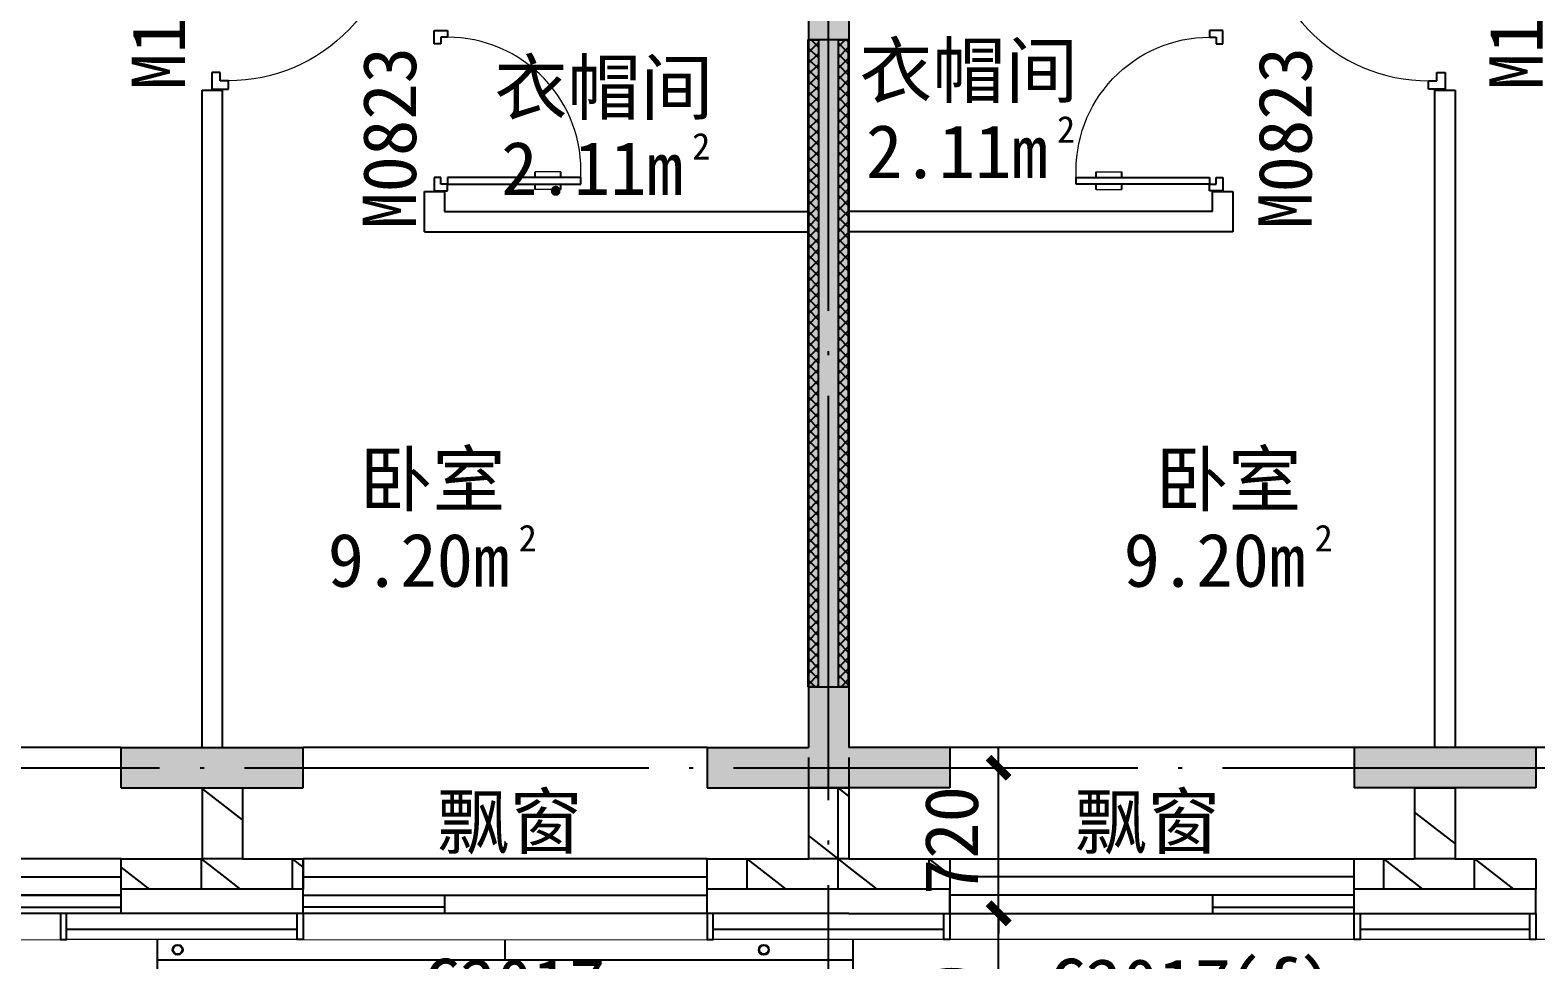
# Model space of a CAD drawing. Extents: x -46233 to 84150, y 109350 to 390860.
# Drawn here: x 35202 to 42653, y 146150 to 150748 of the extents above; entities that cross this region are included whole.
import ezdxf

# ---------------------------------------------------------------- set-up
doc = ezdxf.new("R2010")
doc.units = 0
doc.header["$LTSCALE"] = 1000
doc.header["$MEASUREMENT"] = 0
doc.linetypes.add('3#-轴线$1$DOTE', pattern=[2.42, 2, -0.2, 0.02, -0.2])
doc.linetypes.add('DASH', pattern=[0.35, 0.25, -0.1])
doc.layers.get('Defpoints').update_dxf_attribs({"color": 4, "linetype": 'DASH'})
for name, color, linetype in [('120-MC编号-偶反$0$$1$A-ANNO-TEXT', 255, 'Continuous'), ('120-MC编号-偶反$0$$3$A-ANNO-TEXT', 255, 'Continuous'), ('120-O-MC$0$A-ANNO-HATC-SOLD', 252, 'Continuous'), ('120-O-MC$0$A-COLU-CONC-HATC', 204, 'Continuous'), ('120-O-MC$0$A-DOOR', 51, 'Continuous'), ('120-O-MC$0$A-FLOR-HRAL', 71, 'Continuous'), ('120-O-MC$0$A-WALL-BLOK', 131, 'Continuous'), ('120-O-MC$0$A-WALL-INSL', 241, 'Continuous'), ('120-墙体$0$120-墙体$0$A-COLU-CONC-HATC', 204, 'Continuous'), ('120-墙体$0$120-墙体$0$A-DOOR', 51, 'Continuous'), ('120-墙体$0$120-墙体$0$A-WALL-BLOK', 131, 'Continuous'), ('120-墙体$0$120-墙体$0$A-WALL-CONC', 9, 'Continuous'), ('120-文字-标反$0$A-ANNO-TEXT', 7, 'Continuous'), ('125-MC-交接$0$A-COLU-CONC-HATC', 204, 'Continuous'), ('125-MC-交接$0$A-WALL-BLOK', 131, 'Continuous'), ('125-MC-交接$0$A-WALL-INSL', 241, 'Continuous'), ('125-MC编号-偶反$0$A-ANNO-TEXT', 255, 'Continuous'), ('125-O-MC$0$A-ANNO-HATC-SOLD', 252, 'Continuous'), ('125-O-MC$0$A-COLU-CONC-HATC', 204, 'Continuous'), ('125-O-MC$0$A-DOOR', 51, 'Continuous'), ('125-O-MC$0$A-FLOR-HRAL', 71, 'Continuous'), ('125-O-MC$0$A-WALL-BLOK', 131, 'Continuous'), ('125-O-MC$0$A-WALL-INSL', 241, 'Continuous'), ('125-墙体$0$125-墙体$0$A-COLU-CONC-HATC', 204, 'Continuous'), ('125-墙体$0$125-墙体$0$A-DOOR', 51, 'Continuous'), ('125-墙体$0$125-墙体$0$A-WALL-BLOK', 131, 'Continuous'), ('125-墙体$0$125-墙体$0$A-WALL-CONC', 9, 'Continuous'), ('125-文字-标反$0$A-ANNO-TEXT', 7, 'Continuous'), ('125-核心筒-标准层$0$A-COLU-CONC-HATC', 204, 'Continuous'), ('125-核心筒-标准层$0$A-WALL-CONC', 9, 'Continuous'), ('3#-轴线$1$A-ANNO-DOTE', 10, '3#-轴线$1$DOTE'), ('3#楼二层线脚$0$1#2#住宅楼 平面图$0$A-00-HX-113-wall-01Y$0$HRAL', 31, 'Continuous'), ('3#楼二层线脚$0$110-XJ-1F-1#$0$1#2#住宅楼 平面图$0$A-00-HX-113-wall-01Y$0$HRAL', 31, 'Continuous'), ('3#楼二层线脚$0$A-00-HX-113-wall-01Y$0$HRAL', 31, 'Continuous'), ('3#楼二层线脚$0$A-DRAN', 243, 'Continuous'), ('3#楼二层线脚$0$A-DRAN-SYMB', 243, 'Continuous'), ('3#楼二层线脚$0$bolibeiban剖', 4, 'Continuous'), ('A-ANNO-DIMS', 3, 'Continuous'), ('A-ANNO-TEXT', 255, 'Continuous'), ('S-ANNO-TEXT', 7, 'Continuous'), ('S-PC-FQ-WYQ', 4, 'Continuous')]:
    doc.layers.add(name, color=color, linetype=linetype)
doc.layers.add('3#楼二层线脚$0$A-00-15-4#-PM-TF$0$00-装饰-看', color=46, linetype='Continuous', lineweight=5)
doc.styles.add('120-MC编号-偶反$0$Standard', font='')
doc.styles.add('120-文字-标反$0$Standard', font='')
doc.styles.add('125-MC编号-偶反$0$Standard', font='')
doc.styles.add('125-文字-标反$0$Standard', font='')
doc.styles.add('_TCH_DIM_T3', font='')
doc.styles.get("Standard").update_dxf_attribs({"font": ''})
doc.styles.get('120-MC编号-偶反$0$Standard').set_extended_font_data('SimSun')
doc.styles.get('120-文字-标反$0$Standard').set_extended_font_data('SimSun')
doc.styles.get('125-MC编号-偶反$0$Standard').set_extended_font_data('SimSun')
doc.styles.get('125-文字-标反$0$Standard').set_extended_font_data('SimSun')
doc.styles.get('_TCH_DIM_T3').set_extended_font_data('SimSun')
doc.styles.get('Standard').set_extended_font_data('SimSun')
doc.dimstyles.new('_TCH_ARCH&&100', dxfattribs={"dimtxt": 264.345992, "dimasz": 100, "dimexe": 250, "dimexo": 300, "dimgap": 100, "dimtad": 1, "dimdec": 0, "dimzin": 0, "dimdsep": 46, "dimtxsty": '_TCH_DIM_T3', "dimblk": 'ARCHTICK', "dimcen": 0.09, "dimclrt": 7, "dimazin": 2, "dimtfac": 1, "dimtdec": 0, "dimtix": 1, "dimtmove": 2, "dimatfit": 3, "dimfxl": 100, "dimtolj": 1, "dimtzin": 0, "dimarcsym": 0})
pattern_1 = [(0, (0, 0), (0, 350), []), (37.875, (400, 0), (-169.6153, 218.0767), []), (90, (400, 0), (-450, 3e-14), [])]

# ---------------------------------------------------------------- blocks, each defined once
blk = doc.blocks.new('120-O-MC$0$BGBFG')
at = {"layer": '120-O-MC$0$A-FLOR-HRAL'}
blk.add_lwpolyline([(0, 0), (700, 0), (700, -60), (0, -60)], close=True, dxfattribs=at)
blk.add_lwpolyline([(700, 0), (700, -90)], dxfattribs=at)
blk = doc.blocks.new('120-O-MC$0$$TCHSYS$WIN2D')
for p, q in [((-0.5, 0.5), (0.5, 0.5)), ((-0.5, 0.5), (-0.5, -0.5)), ((0.5, 0.5), (0.5, -0.5)), ((0.5, 0.1667), (-0.5, 0.1667)), ((0.5, -0.1667), (-0.5, -0.1667)), ((-0.5, -0.5), (0.5, -0.5))]:
    blk.add_line(p, q)
blk = doc.blocks.new('120-O-MC')
at = {"layer": '120-O-MC$0$A-COLU-CONC-HATC'}
h = blk.add_hatch(dxfattribs=at)
h.set_pattern_fill('空心砖', color=256, scale=100, style=0)
h.set_pattern_definition(pattern_1)
h.paths.add_polyline_path([(-6750, -11200.000521), (-6750, -11550.000521), (-6650, -11600.000521), (-6550, -11550.000521), (-6550, -11200.000521)])
h = blk.add_hatch(dxfattribs=at)
h.set_pattern_fill('空心砖', color=256, scale=100, style=0)
h.set_pattern_definition(pattern_1)
h.paths.add_polyline_path([(-9550, -11700.000521), (-9050, -11700.000521), (-9050, -11550.000521), (-9550, -11550.000521)])
h = blk.add_hatch(dxfattribs=at)
h.set_pattern_fill('空心砖', color=256, scale=100, style=0)
h.set_pattern_definition(pattern_1)
h.paths.add_polyline_path([(-6750, -11550.000521), (-7050, -11550.000521), (-7050, -11700.000521), (-6650, -11700.000521), (-6650, -11600.000521)])
h = blk.add_hatch(dxfattribs=at)
h.set_pattern_fill('空心砖', color=256, scale=100, style=0)
h.set_pattern_definition(pattern_1)
h.paths.add_polyline_path([(-6650, -11700.000521), (-6150, -11700.000521), (-6150, -11550.000521), (-6550, -11550.000521), (-6650, -11600.000521)])
at = {"layer": '120-O-MC$0$A-ANNO-HATC-SOLD'}
for points in [[(-9050, -11000), (-7050, -11000)], [(-6150, -11000), (-3150, -11000)]]:
    blk.add_lwpolyline(points, dxfattribs=at)
at = {"layer": '120-O-MC$0$A-WALL-BLOK'}
for p, q in [((-6750, -11200.000521), (-6750, -11550.000521)), ((-6550, -11200.000521), (-6750, -11200.000521)), ((-6550, -11200.000521), (-6550, -11550.000521)), ((-9050, -11550.000521), (-9550, -11550.000521)), ((-9050, -11700.000521), (-9050, -11550.000521)), ((-6750, -11550.000521), (-7050, -11550.000521)), ((-7050, -11550.000521), (-7050, -11700.000521)), ((-6150, -11550.000521), (-6550, -11550.000521)), ((-6150, -11700.000521), (-6150, -11550.000521)), ((-9550, -11700.000521), (-9050, -11700.000521)), ((-7050, -11700.000521), (-6650, -11700.000521)), ((-6650, -11700.000521), (-6150, -11700.000521))]:
    blk.add_line(p, q, dxfattribs=at)
at = {"layer": '120-O-MC$0$A-WALL-INSL'}
for p, q in [((-9050, -11820.000521), (-9050, -11700.000521)), ((-7050, -11820.000521), (-7050, -11700.000521)), ((-6150, -11820.000521), (-6150, -11700.000521)), ((-9550, -11820.000521), (-9050, -11820.000521)), ((-7050, -11820.000521), (-6650, -11820.000521)), ((-6650, -11820.000521), (-6150, -11820.000521))]:
    blk.add_line(p, q, dxfattribs=at)
at = {"xscale": -1}
blk.add_blockref('120-O-MC$0$BGBFG', (-7050, -11730.000521), dxfattribs=at)
blk.add_blockref('120-O-MC$0$BGBFG', (-6150, -11730.000521))
at = {"layer": '120-O-MC$0$A-DOOR', "yscale": -270, "zscale": 270}
for p, xscale in [((-8050, -11685.000521), 2000), ((-4650, -11685.000521), 3000)]:
    blk.add_blockref('120-O-MC$0$$TCHSYS$WIN2D', p, dxfattribs=dict(at, xscale=xscale))
blk = doc.blocks.new('125-MC-交接')
at = {"layer": '125-MC-交接$0$A-COLU-CONC-HATC'}
h = blk.add_hatch(dxfattribs=at)
h.set_pattern_fill('空心砖', color=256, scale=100, style=0)
h.set_pattern_definition(pattern_1)
h.paths.add_polyline_path([(-100, -100), (-100, -450), (0, -500), (100, -450), (100, -100)])
h = blk.add_hatch(dxfattribs=at)
h.set_pattern_fill('空心砖', color=256, scale=100, style=0)
h.set_pattern_definition(pattern_1)
h.paths.add_polyline_path([(-100, -450), (-100, -600), (0, -600), (0, -500)])
h = blk.add_hatch(dxfattribs=at)
h.set_pattern_fill('空心砖', color=256, scale=100, style=0)
h.set_pattern_definition(pattern_1)
h.paths.add_polyline_path([(0, -500), (0, -600), (100, -600), (100, -450)])
at = {"layer": '125-MC-交接$0$A-WALL-BLOK'}
for p, q in [((-100, -100), (-100, -450)), ((100, -100), (-100, -100)), ((100, -100), (100, -450)), ((-100, -450), (-100, -450)), ((100, -450), (100, -450)), ((-100, -600), (0, -600)), ((0, -600), (100, -600))]:
    blk.add_line(p, q, dxfattribs=at)
at = {"layer": '125-MC-交接$0$A-WALL-INSL'}
for p, q in [((-100, -720), (0, -720)), ((0, -720), (100, -720))]:
    blk.add_line(p, q, dxfattribs=at)
blk = doc.blocks.new('120-墙体$0$120-墙体$0$$DorLib2D$00000009')
for p, q in [((0.4129, 0.9053), (0.4129, 0.0807)), ((0.4541, 0.9053), (0.4129, 0.9053)), ((0.4541, 0.0807), (0.4541, 0.9053)), ((0.4129, 0.7822), (0.378, 0.7822)), ((0.489, 0.7822), (0.4541, 0.7822)), ((0.4129, 0.6235), (0.378, 0.6235)), ((0.489, 0.6235), (0.4541, 0.6235)), ((-0.4941, 0.0807), (-0.4529, 0.0807)), ((-0.4941, -0.0018), (-0.4941, 0.0807)), ((-0.4529, 0.0807), (-0.4529, 0.0395)), ((0.4129, 0.0807), (0.4541, 0.0807)), ((0.4953, 0.0807), (0.4541, 0.0807)), ((0.4541, 0.0807), (0.4541, 0.0395)), ((0.4953, -0.0018), (0.4953, 0.0807)), ((-0.4529, 0.0395), (-0.4117, 0.0395)), ((-0.4117, 0.0395), (-0.4117, -0.0018)), ((0.4541, 0.0395), (0.4129, 0.0395)), ((0.4129, 0.0395), (0.4129, -0.0018)), ((-0.4941, -0.0018), (-0.4941, -0.0018)), ((-0.4117, -0.0018), (-0.4941, -0.0018)), ((0.4129, -0.0018), (0.4953, -0.0018)), ((0.4953, -0.0018), (0.4953, -0.0018))]:
    blk.add_line(p, q)
at = {"lineweight": 13}
for p, q in [((0.378, 0.7822), (0.378, 0.6235)), ((0.489, 0.7822), (0.489, 0.6235))]:
    blk.add_line(p, q, dxfattribs=at)
blk.add_arc((0.3716, 0.0817), 0.8246, 87.13397, 180.07167, dxfattribs=at)
blk = doc.blocks.new('120-墙体')
at = {"layer": '120-墙体$0$120-墙体$0$A-COLU-CONC-HATC'}
for points in [[(-9050, -11200), (-9050, -11000), (-9550, -11000), (-9550, -11200)], [(-6600, -11200), (-6600, -11000), (-7050, -11000), (-7050, -11200)], [(-6150, -11000), (-6600, -11000), (-6600, -11200), (-6150, -11200)]]:
    blk.add_hatch(color=256, dxfattribs=at).paths.add_polyline_path(points)
at = {"layer": '120-墙体$0$120-墙体$0$A-WALL-BLOK'}
for p, q in [((-6550, -7750), (-6650, -7750)), ((-6650, -7750), (-6650, -11000)), ((-6550, -11000), (-6550, -7750)), ((-7650, -8250), (-7750, -8250)), ((-7750, -8250), (-7750, -8350)), ((-7650, -8450), (-7650, -8250)), ((-7750, -8350), (-9550, -8350)), ((-9550, -8450), (-9550, -8350)), ((-7650, -8450), (-9550, -8450))]:
    blk.add_line(p, q, dxfattribs=at)
at = {"layer": '120-墙体$0$120-墙体$0$A-WALL-CONC'}
for p, q in [((-9050, -11000), (-9550, -11000)), ((-6600, -11000), (-7050, -11000)), ((-7050, -11200), (-7050, -11000)), ((-6150, -11000), (-6600, -11000)), ((-6150, -11200), (-6150, -11000)), ((-9050, -11200), (-9550, -11200)), ((-6600, -11200), (-7050, -11200)), ((-6150, -11200), (-6600, -11200))]:
    blk.add_line(p, q, dxfattribs=at)
blk.add_lwpolyline([(-9050, -11000), (-9050, -11200)], dxfattribs=at)
at = {"layer": 'Defpoints'}
blk.add_lwpolyline([(-7800, 100), (-7800, -3300), (-7050, -3300), (-7050, -4700), (-8350, -4700), (-8350, -7200), (-9550, -7200), (-9550, -11200)], dxfattribs=at)
at = {"layer": '120-墙体$0$120-墙体$0$A-DOOR', "zscale": 100, "rotation": 270}
for p, xscale, yscale in [((-6600, -7250), -1000, -1000), ((-7700, -7850), 800, -800)]:
    blk.add_blockref('120-墙体$0$120-墙体$0$$DorLib2D$00000009', p, dxfattribs=dict(at, xscale=xscale, yscale=yscale))
blk = doc.blocks.new('125-核心筒-标准层')
at = {"layer": '125-核心筒-标准层$0$A-COLU-CONC-HATC'}
for points in [[(0, -33.3), (-100, -100), (-100, -3900), (0, -3966.7), (100, -3900), (100, -100)], [(-100, -3900), (-100, -4100), (0, -4100), (0, -3966.7)], [(0, -3966.7), (0, -4100), (100, -4100), (100, -3900)]]:
    blk.add_hatch(color=256, dxfattribs=at).paths.add_polyline_path(points)
at = {"layer": '125-核心筒-标准层$0$A-WALL-CONC'}
for p, q in [((-100, -100), (-100, -3900)), ((100, -100), (100, -3900)), ((-100, -3900), (-100, -3900)), ((100, -3900), (100, -3900)), ((-100, -4100), (0, -4100)), ((0, -4100), (100, -4100))]:
    blk.add_line(p, q, dxfattribs=at)
blk = doc.blocks.new('125-墙体$0$125-墙体$0$$DorLib2D$00000009')
for p, q in [((0.4129, 0.9053), (0.4129, 0.0807)), ((0.4541, 0.9053), (0.4129, 0.9053)), ((0.4541, 0.0807), (0.4541, 0.9053)), ((0.4129, 0.7822), (0.378, 0.7822)), ((0.489, 0.7822), (0.4541, 0.7822)), ((0.4129, 0.6235), (0.378, 0.6235)), ((0.489, 0.6235), (0.4541, 0.6235)), ((-0.4941, 0.0807), (-0.4529, 0.0807)), ((-0.4941, -0.0018), (-0.4941, 0.0807)), ((-0.4529, 0.0807), (-0.4529, 0.0395)), ((0.4129, 0.0807), (0.4541, 0.0807)), ((0.4953, 0.0807), (0.4541, 0.0807)), ((0.4541, 0.0807), (0.4541, 0.0395)), ((0.4953, -0.0018), (0.4953, 0.0807)), ((-0.4529, 0.0395), (-0.4117, 0.0395)), ((-0.4117, 0.0395), (-0.4117, -0.0018)), ((0.4541, 0.0395), (0.4129, 0.0395)), ((0.4129, 0.0395), (0.4129, -0.0018)), ((-0.4941, -0.0018), (-0.4941, -0.0018)), ((-0.4117, -0.0018), (-0.4941, -0.0018)), ((0.4129, -0.0018), (0.4953, -0.0018)), ((0.4953, -0.0018), (0.4953, -0.0018))]:
    blk.add_line(p, q)
at = {"lineweight": 13}
for p, q in [((0.378, 0.7822), (0.378, 0.6235)), ((0.489, 0.7822), (0.489, 0.6235))]:
    blk.add_line(p, q, dxfattribs=at)
blk.add_arc((0.3716, 0.0817), 0.8246, 87.13397, 180.07167, dxfattribs=at)
blk = doc.blocks.new('125-墙体')
at = {"layer": '125-墙体$0$125-墙体$0$A-COLU-CONC-HATC'}
for points in [[(6950, -11200), (7400, -11200), (7400, -11000), (6950, -11000)], [(7400, -11000), (7400, -11200), (7850, -11200), (7850, -11000)], [(9850, -11000), (9850, -11200), (10350, -11200), (10350, -11000)]]:
    blk.add_hatch(color=256, dxfattribs=at).paths.add_polyline_path(points)
at = {"layer": '125-墙体$0$125-墙体$0$A-WALL-BLOK'}
for p, q in [((7450, -7750), (7350, -7750)), ((7350, -7750), (7350, -11000)), ((7450, -11000), (7450, -7750)), ((8550, -8250), (8450, -8250)), ((8450, -8250), (8450, -8450)), ((8550, -8350), (8550, -8250)), ((8550, -8350), (10350, -8350)), ((10350, -8350), (10350, -8450)), ((8450, -8450), (10350, -8450))]:
    blk.add_line(p, q, dxfattribs=at)
at = {"layer": '125-墙体$0$125-墙体$0$A-WALL-CONC'}
for p, q in [((6950, -11000), (7400, -11000)), ((6950, -11000), (6950, -11200)), ((7400, -11000), (7850, -11000)), ((7850, -11000), (7850, -11200)), ((9850, -11000), (10350, -11000)), ((6950, -11200), (7400, -11200)), ((7400, -11200), (7850, -11200)), ((9850, -11200), (10350, -11200))]:
    blk.add_line(p, q, dxfattribs=at)
blk.add_lwpolyline([(9850, -11000), (9850, -11200)], dxfattribs=at)
at = {"layer": 'Defpoints'}
blk.add_lwpolyline([(8600, 100), (8600, -3300), (7850, -3300), (7850, -4700), (9150, -4700), (9150, -7200), (10350, -7200), (10350, -11200)], dxfattribs=at)
at = {"layer": '125-墙体$0$125-墙体$0$A-DOOR', "zscale": 100, "rotation": 270}
for p, xscale, yscale in [((7400, -7250), -1000, 1000), ((8500, -7850), 800, 800)]:
    blk.add_blockref('125-墙体$0$125-墙体$0$$DorLib2D$00000009', p, dxfattribs=dict(at, xscale=xscale, yscale=yscale))
blk = doc.blocks.new('125-文字-标反')
at = {"layer": '125-文字-标反$0$A-ANNO-TEXT', "style": '125-文字-标反$0$Standard'}
for s, p in [('衣帽间', (153.3, -684.1)), ('卧室', (1617.8, -2705.1))]:
    blk.add_text(s, height=264.35, dxfattribs=at).set_placement(p)
at = {"layer": 'Defpoints', "style": '125-文字-标反$0$Standard'}
for s, height, p in [('2', 132.2, (1130.6, -909.1)), ('2.11m', 264.35, (185.4, -1084.1)), ('2', 132.2, (2405.3, -2930.1)), ('9.20m', 264.35, (1460.1, -3105.1))]:
    blk.add_text(s, height=height, dxfattribs=at).set_placement(p)
blk = doc.blocks.new('120-文字-标反')
at = {"layer": '120-文字-标反$0$A-ANNO-TEXT', "style": '120-文字-标反$0$Standard'}
for s, p in [('衣帽间', (-1652, -767.5)), ('卧室', (-2320.7, -2705.1))]:
    blk.add_text(s, height=264.35, dxfattribs=at).set_placement(p)
at = {"layer": 'Defpoints', "style": '120-文字-标反$0$Standard'}
for s, height, p in [('2', 132.2, (-674.8, -992.5)), ('2.11m', 264.35, (-1619.9, -1167.5)), ('2', 132.2, (-1533.2, -2930.1)), ('9.20m', 264.35, (-2478.4, -3105.1))]:
    blk.add_text(s, height=height, dxfattribs=at).set_placement(p)
blk = doc.blocks.new('3#-标准层')
at = {"xscale": -1}
for name, p in [('125-核心筒-标准层', (31350, -7100)), ('120-墙体', (21700, 0)), ('125-墙体', (41800, 0))]:
    blk.add_blockref(name, p, dxfattribs=at)
for name in ['120-文字-标反', '125-文字-标反']:
    blk.add_blockref(name, (31350, -7100))
blk = doc.blocks.new('125-O-MC$0$BGBFG')
at = {"layer": '125-O-MC$0$A-FLOR-HRAL'}
blk.add_lwpolyline([(0, 0), (700, 0), (700, -60), (0, -60)], close=True, dxfattribs=at)
blk.add_lwpolyline([(700, 0), (700, -90)], dxfattribs=at)
blk = doc.blocks.new('125-O-MC$0$$WINLIB2D$00000001')
at = {"color": 0}
for points in [[(-0.5, 0.5), (-0.5, -0.5)], [(-0.5, 0.5), (0.5, 0.5)], [(0.5, -0.5), (0.5, 0.5)], [(0.5, 0.1667), (-0.5, 0.1667)], [(0.5, -0.1667), (-0.5, -0.1667)], [(-0.5, -0.5), (0.5, -0.5)]]:
    blk.add_lwpolyline(points, dxfattribs=at)
blk = doc.blocks.new('125-O-MC')
at = {"layer": '125-O-MC$0$A-COLU-CONC-HATC'}
h = blk.add_hatch(dxfattribs=at)
h.set_pattern_fill('空心砖', color=256, scale=100, style=0)
h.set_pattern_definition(pattern_1)
h.paths.add_polyline_path([(7350, -11200), (7350, -11550), (7450, -11600), (7550, -11550), (7550, -11200)])
h = blk.add_hatch(dxfattribs=at)
h.set_pattern_fill('空心砖', color=256, scale=100, style=0)
h.set_pattern_definition(pattern_1)
h.paths.add_polyline_path([(7350, -11550), (6950, -11550), (6950, -11700), (7450, -11700), (7450, -11600)])
h = blk.add_hatch(dxfattribs=at)
h.set_pattern_fill('空心砖', color=256, scale=100, style=0)
h.set_pattern_definition(pattern_1)
h.paths.add_polyline_path([(7450, -11700), (7850, -11700), (7850, -11550), (7550, -11550), (7450, -11600)])
h = blk.add_hatch(dxfattribs=at)
h.set_pattern_fill('空心砖', color=256, scale=100, style=0)
h.set_pattern_definition(pattern_1)
h.paths.add_polyline_path([(10350, -11550), (9849.8, -11550), (9849.8, -11700), (10350, -11700)])
at = {"layer": '125-O-MC$0$A-ANNO-HATC-SOLD'}
for points in [[(3950, -11000), (6950, -11000)], [(7850, -11000), (9850, -11000)]]:
    blk.add_lwpolyline(points, dxfattribs=at)
at = {"layer": '125-O-MC$0$A-WALL-BLOK'}
for p, q in [((7350, -11200), (7350, -11550)), ((7550, -11200), (7350, -11200)), ((7550, -11200), (7550, -11550)), ((7350, -11550), (6950, -11550)), ((6950, -11550), (6950, -11700)), ((7850, -11550), (7550, -11550)), ((7850, -11700), (7850, -11550)), ((10350, -11550), (9849.8, -11550)), ((9849.8, -11550), (9849.8, -11700)), ((6950, -11700), (7450, -11700)), ((7450, -11700), (7850, -11700)), ((9849.8, -11700), (10350, -11700))]:
    blk.add_line(p, q, dxfattribs=at)
at = {"layer": '125-O-MC$0$A-WALL-INSL'}
for p, q in [((6950, -11820), (6950, -11700)), ((7850, -11820), (7850, -11700)), ((9849.8, -11820), (9849.8, -11700)), ((7450, -11820), (6950, -11820)), ((7850, -11820), (7450, -11820)), ((10350, -11820), (9849.8, -11820))]:
    blk.add_line(p, q, dxfattribs=at)
blk.add_blockref('125-O-MC$0$BGBFG', (7850, -11730))
at = {"layer": '125-O-MC$0$A-DOOR', "xscale": 1999.827914118767, "yscale": -270, "zscale": 270, "rotation": 180}
blk.add_blockref('125-O-MC$0$$WINLIB2D$00000001', (8849.9, -11685), dxfattribs=at)
blk = doc.blocks.new('3#-轴线')
at = {"layer": '3#-轴线$1$A-ANNO-DOTE'}
for points in [[(31350, -16100), (31350, -7100)], [(-3000, -11100), (45757.3, -11100)]]:
    blk.add_lwpolyline(points, dxfattribs=at)
blk = doc.blocks.new('120-MC编号-偶反')
at = {"layer": '120-MC编号-偶反$0$$1$A-ANNO-TEXT', "color": 2, "style": '120-MC编号-偶反$0$Standard'}
blk.add_text('C2017', height=264.35, dxfattribs=at).set_placement((-2003.8, -5208.9, 0))
at = {"layer": '120-MC编号-偶反$0$$3$A-ANNO-TEXT', "color": 2, "style": '120-MC编号-偶反$0$Standard'}
for s, p in [('M1023', (-3183.6, -647.4)), ('M0823', (-2040.7, -1334.7))]:
    blk.add_text(s, height=264.35, rotation=90, dxfattribs=at).set_placement(p)
blk = doc.blocks.new('3#楼二层线脚$0$地漏')
at = {"layer": '3#楼二层线脚$0$A-DRAN-SYMB'}
h = blk.add_hatch(dxfattribs=at)
h.set_pattern_fill('ANSI31', color=256, scale=5, angle=180, style=0)
h.set_pattern_definition([(225, (-3432.766, 28157.377), (5.61266, -5.61266), [])])
edge = h.paths.add_edge_path()
edge.add_arc((0, 0), 50, 0, 360)
for radius in [50, 45]:
    blk.add_circle((0, 0), radius, dxfattribs=at)
blk = doc.blocks.new('3#楼二层线脚')
at = {"layer": '3#楼二层线脚$0$1#2#住宅楼 平面图$0$A-00-HX-113-wall-01Y$0$HRAL'}
blk.add_lwpolyline([(-120.5, -4850), (-120.5, -5940), (3320.4, -5940), (3320.4, -4850)], dxfattribs=at)
at = {"layer": '3#楼二层线脚$0$110-XJ-1F-1#$0$1#2#住宅楼 平面图$0$A-00-HX-113-wall-01Y$0$HRAL'}
blk.add_lwpolyline([(3320.4, -4950), (-120.4, -4950)], dxfattribs=at)
at = {"layer": '3#楼二层线脚$0$A-00-15-4#-PM-TF$0$00-装饰-看', "color": 251}
for points in [[(-6500, -4850), (-3500, -4849.9)], [(-3470.4, -4850), (-2630.1, -4850)], [(-2600.1, -4850), (-600.2, -4850)], [(-570.2, -4850), (570.2, -4850)], [(2600, -4850), (600.2, -4850.7)], [(2630, -4850), (3770.4, -4850)], [(6500, -4850), (3800.4, -4850.9)]]:
    blk.add_lwpolyline(points, dxfattribs=at)
at = {"layer": '3#楼二层线脚$0$A-00-HX-113-wall-01Y$0$HRAL'}
for points in [[(-3500.4, -4720), (-3500.4, -4850), (-3470.4, -4850), (-3470.4, -4720)], [(-2630.1, -4720), (-2630.1, -4850), (-2600.1, -4850), (-2600.1, -4720)], [(-600.2, -4720), (-600.2, -4850), (-570.2, -4850), (-570.2, -4720)], [(600.2, -4720), (600.2, -4850), (570.2, -4850), (570.2, -4720)], [(2600, -4720), (2600, -4850), (2630, -4850), (2630, -4720)], [(3800.3, -4720), (3800.4, -4850), (3770.4, -4850), (3770.3, -4720)]]:
    blk.add_lwpolyline(points, dxfattribs=at)
at = {"layer": '3#楼二层线脚$0$A-DRAN'}
blk.add_lwpolyline([(1600, -4950), (1600, -4849.3)], dxfattribs=at)
at = {"layer": '3#楼二层线脚$0$bolibeiban剖'}
for points in [[(-3470.4, -4800), (-2630.1, -4800)], [(-570.2, -4800), (570.2, -4800)], [(2630, -4800), (3770.4, -4800)]]:
    blk.add_lwpolyline(points, dxfattribs=at)
at = {"xscale": -0.5, "yscale": 0.5, "zscale": 0.5}
for p in [(320, -4900.1), (3220.4, -4900)]:
    blk.add_blockref('3#楼二层线脚$0$地漏', p, dxfattribs=at)
blk = doc.blocks.new('A$C53EF3948')
at = {"layer": 'S-PC-FQ-WYQ'}
h = blk.add_hatch(dxfattribs=at)
h.set_pattern_fill('ANSI37', color=8, scale=12, angle=90)
h.set_pattern_definition([(135, (-887805.954, 676639.68), (-26.9407684, -26.9407684), []), (225, (-887805.954, 676639.68), (26.9407684, -26.9407684), [])])
h.paths.add_polyline_path([(31399.3, -10800.1), (31349.3, -10800.1), (31349.5, -7600), (31399.5, -7600)])
h = blk.add_hatch(dxfattribs=at)
h.set_pattern_fill('ANSI37', color=8, scale=12, angle=90)
h.set_pattern_definition([(135, (-887955.954, 676639.68), (-26.9407684, -26.9407684), []), (225, (-887955.954, 676639.68), (26.9407684, -26.9407684), [])])
h.paths.add_polyline_path([(31549.3, -10800.1), (31499.3, -10800.1), (31499.5, -7600), (31549.5, -7600)])
at = {"layer": 'S-PC-FQ-WYQ', "color": 8}
for points in [[(31399.3, -10800.1), (31349.3, -10800.1), (31349.5, -7600), (31399.5, -7600)], [(31549.5, -7600), (31349.5, -7600), (31349.3, -10800.1), (31549.3, -10800.1)], [(31549.3, -10800.1), (31499.3, -10800.1), (31499.5, -7600), (31549.5, -7600)]]:
    blk.add_lwpolyline(points, close=True, dxfattribs=at)
blk = doc.blocks.new('125-MC编号-偶反')
at = {"layer": '125-MC编号-偶反$0$A-ANNO-TEXT', "color": 2, "style": '125-MC编号-偶反$0$Standard'}
for s, p in [('M1023', (3533.6, -647.4)), ('M0823', (2390.7, -1334.7))]:
    blk.add_text(s, height=264.35, rotation=90, dxfattribs=at).set_placement(p)
blk.add_text('C2017', height=264.35, dxfattribs=at).set_placement((1092.6, -5208.9, 0))
blk = doc.blocks.new('gertgft')
at = {"layer": 'A-ANNO-TEXT', "color": 1}
blk.add_text('(f)', height=264.35, dxfattribs=at).set_placement((-8485.3, -1213.4))
blk = doc.blocks.new('bhgbgf')
for name, p in [('125-MC编号-偶反', (0, 0)), ('gertgft', (10450, -4000))]:
    blk.add_blockref(name, p)
blk = doc.blocks.new('_ArchTick')
at = {"color": 0, "linetype": 'ByBlock', "const_width": 0.4}
blk.add_lwpolyline([(-0.5, -0.5), (0.5, 0.5)], dxfattribs=at)
blk = doc.blocks.new('*D272')
at = {"layer": 'A-ANNO-DIMS', "color": 0, "lineweight": -2, "transparency": 16777216}
for p, q in [((39573.1, 146380), (40244.4, 146380)), ((39994.4, 145160), (39994.4, 146380)), ((39573.1, 145160), (40244.4, 145160))]:
    blk.add_line(p, q, dxfattribs=at)
at = {"layer": 'Defpoints', "color": 0, "transparency": 16777216}
for p in [(39273.1, 146380), (39994.4, 146380), (39273.1, 145160)]:
    blk.add_point(p, dxfattribs=at)
at = {"layer": 'A-ANNO-DIMS', "color": 0, "lineweight": -2, "transparency": 16777216, "xscale": 100, "yscale": 100, "zscale": 100}
for p, rotation in [((39994.4, 146380), 90), ((39994.4, 145160), 270)]:
    blk.add_blockref('_ArchTick', p, dxfattribs=dict(at, rotation=rotation))
at = {"layer": 'A-ANNO-DIMS', "color": 7, "transparency": 16777216, "insert": (39762.2, 145770), "char_height": 264.35, "attachment_point": 5, "rotation": 90, "style": '_TCH_DIM_T3'}
blk.add_mtext('\\A1;1220', dxfattribs=at)
blk = doc.blocks.new('*D273')
at = {"layer": 'A-ANNO-DIMS', "color": 0, "lineweight": -2, "transparency": 16777216}
for p, q in [((39994.4, 147100), (39994.4, 147200)), ((39573.1, 147100), (40244.4, 147100)), ((39994.4, 146380), (39994.4, 147100)), ((39573.1, 146380), (40244.4, 146380)), ((39994.4, 146380), (39994.4, 146280))]:
    blk.add_line(p, q, dxfattribs=at)
at = {"layer": 'Defpoints', "color": 0, "transparency": 16777216}
for p in [(39273.1, 147100), (39994.4, 147100), (39273.1, 146380)]:
    blk.add_point(p, dxfattribs=at)
at = {"layer": 'A-ANNO-DIMS', "color": 0, "lineweight": -2, "transparency": 16777216, "xscale": 100, "yscale": 100, "zscale": 100}
for p, rotation in [((39994.4, 147100), 270), ((39994.4, 146380), 90)]:
    blk.add_blockref('_ArchTick', p, dxfattribs=dict(at, rotation=rotation))
at = {"layer": 'A-ANNO-DIMS', "color": 7, "transparency": 16777216, "insert": (39762.2, 146740), "char_height": 264.35, "attachment_point": 5, "rotation": 90, "style": '_TCH_DIM_T3'}
blk.add_mtext('\\A1;720', dxfattribs=at)

msp = doc.modelspace()

# ---------------------------------------------------------------- block references
for name, p in [('3#-轴线', (7802.7, 158200)), ('3#-标准层', (7802.7, 158200)), ('120-MC编号-偶反', (39152.7, 151100)), ('bhgbgf', (39152.7, 151100))]:
    msp.add_blockref(name, p)
at = {"xscale": -1}
for name, p in [('3#楼二层线脚', (39152.7, 151100)), ('120-O-MC', (29502.7, 158200)), ('125-O-MC', (49602.7, 158200)), ('125-MC-交接', (39152.7, 147100)), ('125-MC-交接', (39152.7, 147100))]:
    msp.add_blockref(name, p, dxfattribs=at)
at = {"layer": 'S-ANNO-TEXT'}
msp.add_blockref('A$C53EF3948', (7702.7, 158300.1), dxfattribs=at)

# ---------------------------------------------------------------- texts
at = {"layer": 'A-ANNO-TEXT'}
for p in [(37214.6, 146702.5), (40370.1, 146702.5)]:
    msp.add_text('飘窗', height=264.35, dxfattribs=at).set_placement(p)

# ---------------------------------------------------------------- dimensions: what is measured, and where the dimension line sits
at = {"layer": 'A-ANNO-DIMS'}
for p1, p2, picture, middle in [((39273.1, 146380), (39273.1, 147100), '*D273', (39762.2, 146740)), ((39273.1, 145160), (39273.1, 146380), '*D272', (39762.2, 145770))]:
    dim = msp.add_aligned_dim(p1=p1, p2=p2, distance=-721.2, dimstyle='_TCH_ARCH&&100', dxfattribs=at)
    dim.commit()
    dim.dimension.update_dxf_attribs({"geometry": picture, "text_midpoint": middle})

doc.saveas('drawing.dxf')
